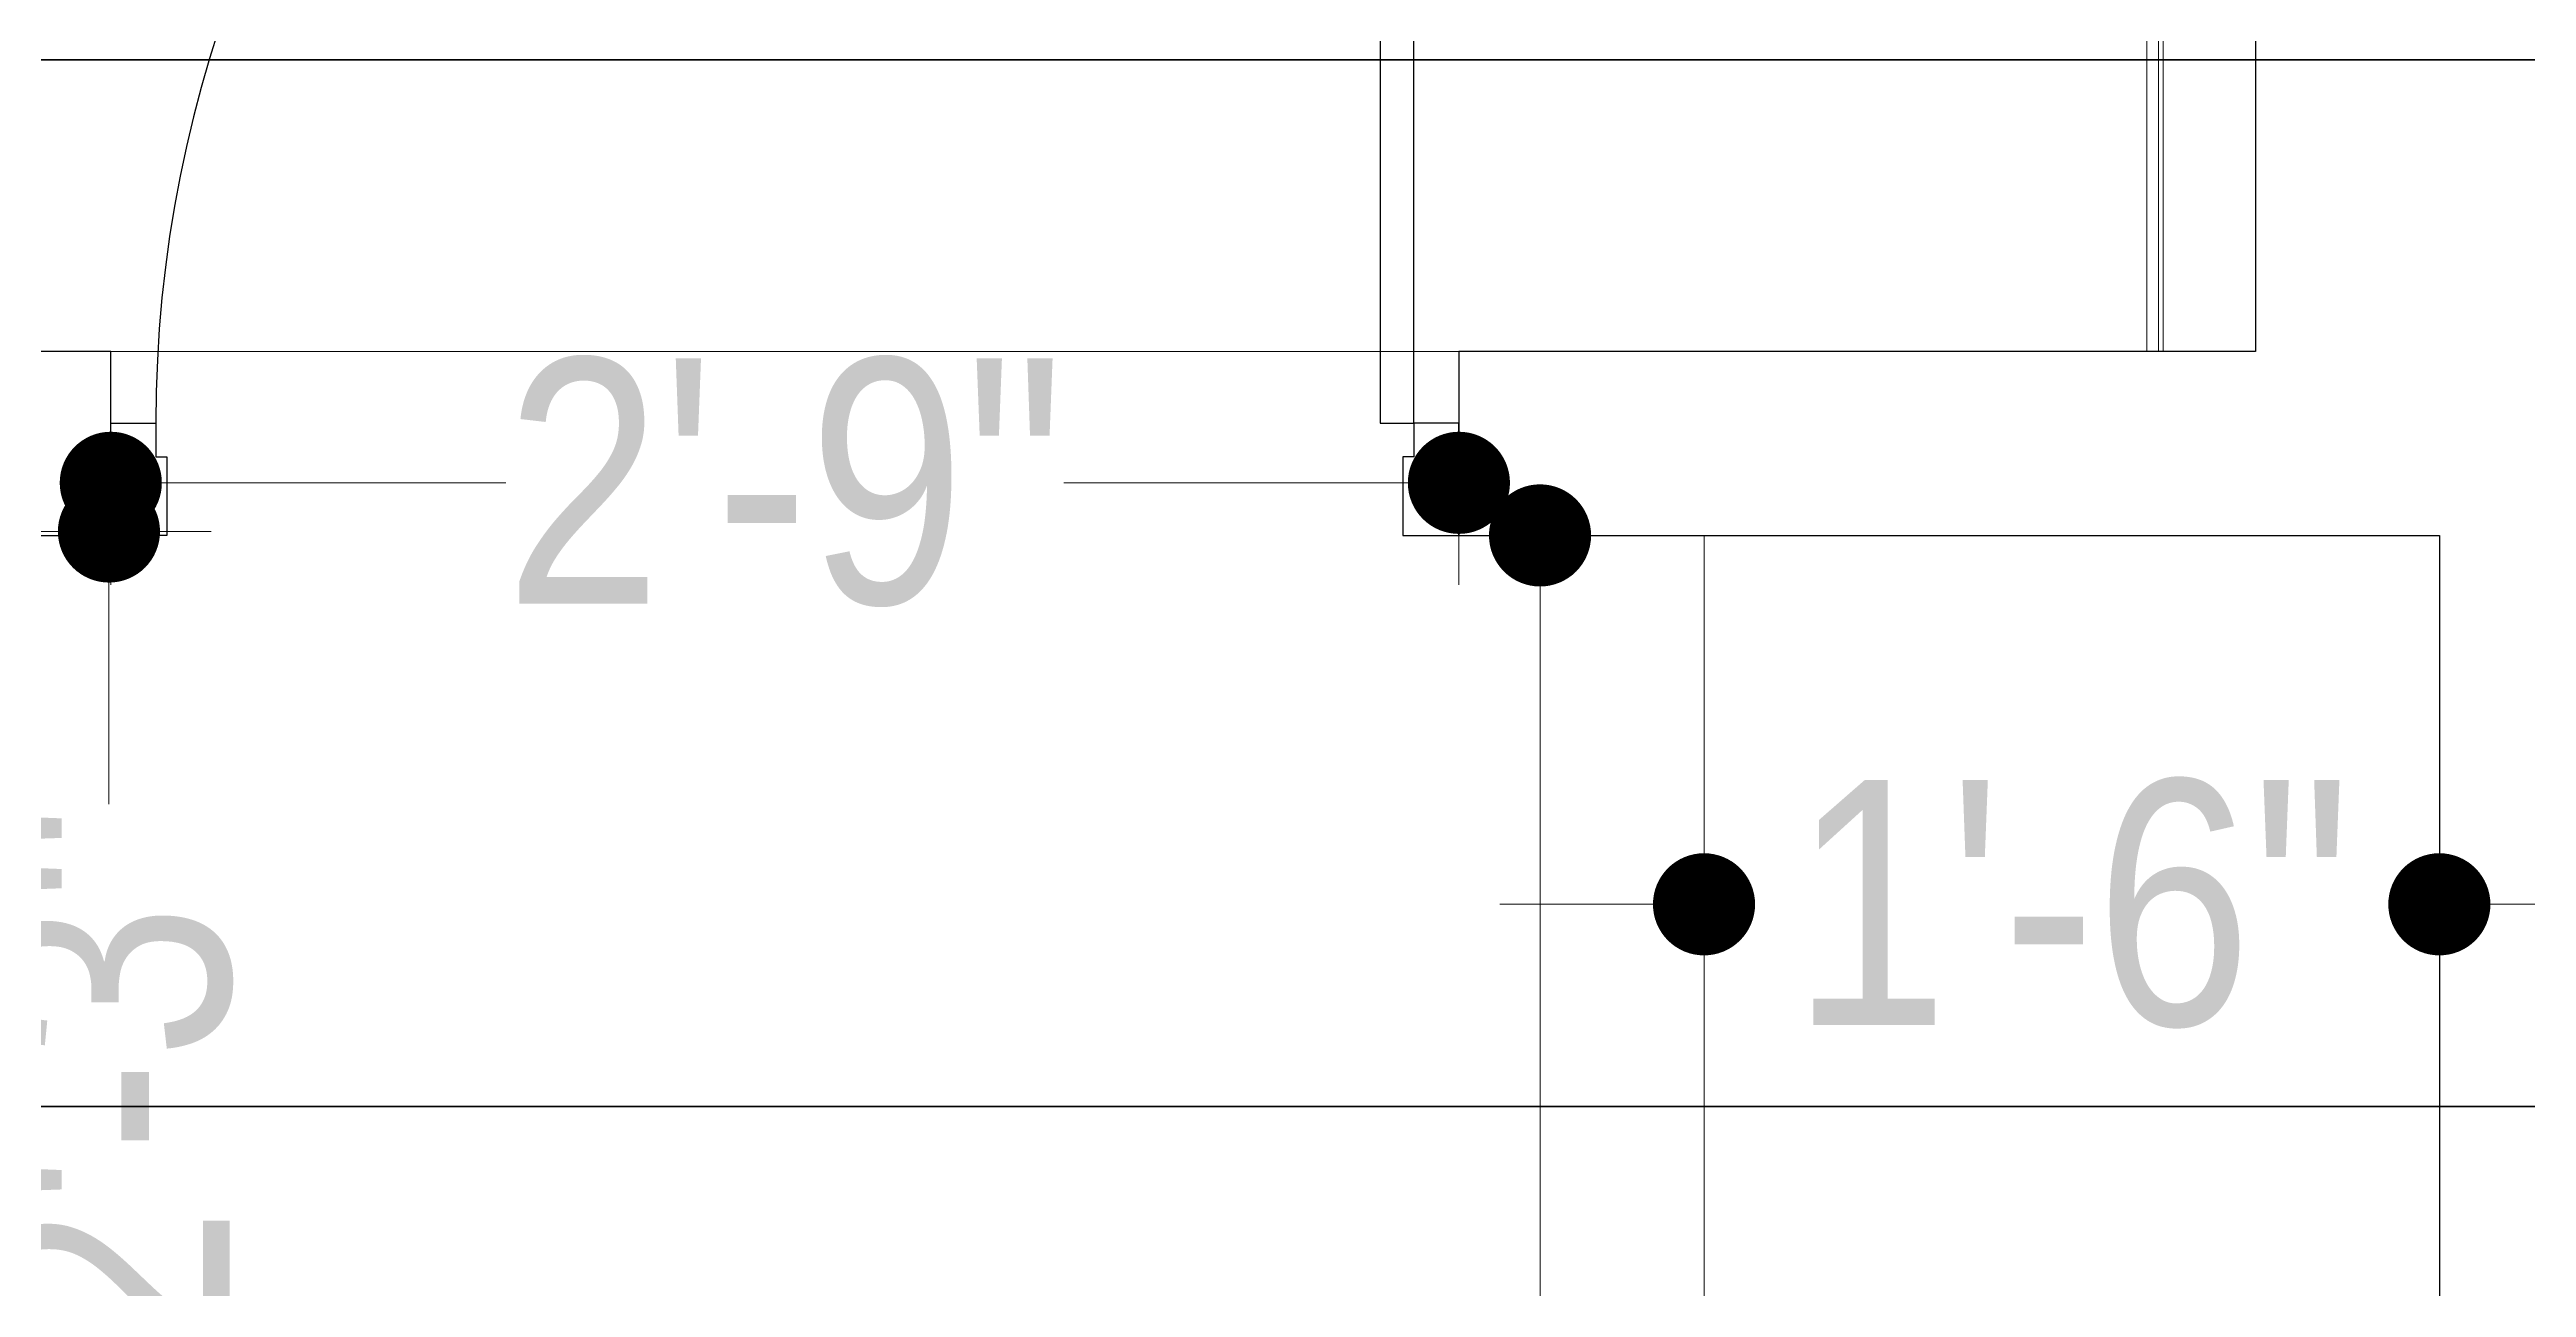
# Model space of a CAD drawing. Header units: millimetres. Extents: x 56222 to 154462, y -172610 to -121287.
# Drawn here: x 153070.4 to 153131, y -167845.8 to -167815.6 of the extents above; entities that cross this region are included whole.
import ezdxf

# ---------------------------------------------------------------- set-up
doc = ezdxf.new("R2010")
doc.units = ezdxf.units.MM
doc.header["$MEASUREMENT"] = 0
doc.header["$PDMODE"] = 35
doc.layers.get('Defpoints').update_dxf_attribs({"color": 220})
doc.layers.add('AR DOOR', color=40, linetype='Continuous')
doc.layers.add('AR ELE-5', color=134, linetype='Continuous')
for name, color, linetype, lineweight in [('ELEVATION ( SPIRAL STAIR )', 250, 'Continuous', 9), ('FIRST FLOOR', 7, 'Continuous', 9), ('FIRST FLOOR_( PLine )_', 251, 'Continuous', 30), ('FURNITURE', 34, 'Continuous', 9)]:
    doc.layers.add(name, color=color, linetype=linetype, lineweight=lineweight)
doc.styles.add('Cn BT~6', font='swissc.ttf', dxfattribs={"height": 6})
doc.dimstyles.new('Cn BT~6', dxfattribs={"dimtxt": 0.18, "dimasz": 2.5, "dimexe": 2.5, "dimexo": 0, "dimgap": 0.09, "dimtad": 0, "dimdec": 3, "dimzin": 3, "dimdsep": 46, "dimlunit": 4, "dimtxsty": 'Cn BT~6', "dimblk": 'DOT', "dimcen": 0.09, "dimdle": 2, "dimclrd": 250, "dimclre": 250, "dimclrt": 5, "dimadec": 0, "dimazin": 0, "dimtfac": 0.75, "dimtdec": 3, "dimtofl": 0, "dimtmove": 0, "dimatfit": 3, "dimfxl": 1, "dimtolj": 1, "dimtzin": 0, "dimlwd": 15, "dimlwe": 15, "dimarcsym": 0})

# ---------------------------------------------------------------- blocks, each defined once
blk = doc.blocks.new('*U140')
for points in [[(0, 0), (0, 1120), (-30, 1120), (-30, 0)], [(40, 0), (0, 0), (0, -30), (-10, -30), (-10, -100), (40, -100)], [(-1160, 0), (-1120, 0), (-1120, -30), (-1110, -30), (-1110, -100), (-1160, -100)]]:
    blk.add_lwpolyline(points, close=True)
at = {"layer": 'AR ELE-5', "linetype": 'ByBlock', "ltscale": 15}
blk.add_arc((1.6, -0.7), 1121.6, 92.373, 179.9653, dxfattribs=at)
blk = doc.blocks.new('_Dot')
at = {"color": 0, "linetype": 'ByBlock', "lineweight": -2}
blk.add_line((-0.5, 0), (-1, 0), dxfattribs=at)
at = {"color": 0, "linetype": 'ByBlock', "const_width": 0.5}
blk.add_lwpolyline([(-0.25, 0, 1), (0.25, 0, 1)], format="xyb", close=True, dxfattribs=at)
blk = doc.blocks.new('*D153')
at = {"layer": 'Defpoints', "color": 0, "transparency": 16777216}
for p in [(153110.914, -167836.469), (153128.914, -167836.469), (153128.914, -167836.469)]:
    blk.add_point(p, dxfattribs=at)
at = {"layer": 'ELEVATION ( SPIRAL STAIR )', "color": 250, "lineweight": 15, "transparency": 16777216}
for p, q in [((153110.914, -167836.469), (153110.914, -167833.969)), ((153128.914, -167836.469), (153128.914, -167833.969)), ((153108.414, -167836.469), (153105.914, -167836.469)), ((153131.414, -167836.469), (153133.914, -167836.469))]:
    blk.add_line(p, q, dxfattribs=at)
at = {"layer": 'ELEVATION ( SPIRAL STAIR )', "color": 250, "lineweight": 15, "transparency": 16777216, "xscale": 2.5, "yscale": 2.5, "zscale": 2.5}
blk.add_blockref('_Dot', (153110.914, -167836.469), dxfattribs=at)
at = {"layer": 'ELEVATION ( SPIRAL STAIR )', "color": 250, "lineweight": 15, "transparency": 16777216, "xscale": 2.5, "yscale": 2.5, "zscale": 2.5, "rotation": 180}
blk.add_blockref('_Dot', (153128.914, -167836.469), dxfattribs=at)
at = {"layer": 'ELEVATION ( SPIRAL STAIR )', "color": 5, "transparency": 16777216, "insert": (153119.914, -167836.469), "char_height": 6, "attachment_point": 5, "style": 'Cn BT~6'}
blk.add_mtext('\\A1;1\'-6"', dxfattribs=at)
blk = doc.blocks.new('*D154')
at = {"layer": 'Defpoints', "color": 0, "transparency": 16777216}
for p in [(153110.914, -167827.442), (153106.9, -167884.442), (153115.304, -167884.442)]:
    blk.add_point(p, dxfattribs=at)
at = {"layer": 'ELEVATION ( SPIRAL STAIR )', "color": 250, "lineweight": 15, "transparency": 16777216}
for p, q in [((153110.914, -167827.442), (153104.4, -167827.442)), ((153106.9, -167829.942), (153106.9, -167849.045)), ((153106.9, -167881.942), (153106.9, -167862.838)), ((153115.304, -167884.442), (153104.4, -167884.442))]:
    blk.add_line(p, q, dxfattribs=at)
at = {"layer": 'ELEVATION ( SPIRAL STAIR )', "color": 250, "lineweight": 15, "transparency": 16777216, "xscale": 2.5, "yscale": 2.5, "zscale": 2.5}
for p, rotation in [((153106.9, -167827.442), 90), ((153106.9, -167884.442), 270)]:
    blk.add_blockref('_Dot', p, dxfattribs=dict(at, rotation=rotation))
at = {"layer": 'ELEVATION ( SPIRAL STAIR )', "color": 5, "transparency": 16777216, "insert": (153106.9, -167855.942), "char_height": 6, "attachment_point": 5, "rotation": 90, "style": 'Cn BT~6'}
blk.add_mtext('\\A1;4\'-9"', dxfattribs=at)
blk = doc.blocks.new('*D145')
at = {"layer": 'Defpoints', "color": 0, "transparency": 16777216}
for p in [(153066.161, -167827.346), (153071.869, -167827.346), (153066.161, -167854.346)]:
    blk.add_point(p, dxfattribs=at)
at = {"layer": 'ELEVATION ( SPIRAL STAIR )', "color": 250, "lineweight": 15, "transparency": 16777216}
for p, q in [((153066.161, -167827.346), (153074.369, -167827.346)), ((153071.869, -167829.846), (153071.869, -167834.018)), ((153071.869, -167851.846), (153071.869, -167847.674)), ((153066.161, -167854.346), (153074.369, -167854.346))]:
    blk.add_line(p, q, dxfattribs=at)
at = {"layer": 'ELEVATION ( SPIRAL STAIR )', "color": 250, "lineweight": 15, "transparency": 16777216, "xscale": 2.5, "yscale": 2.5, "zscale": 2.5}
for p, rotation in [((153071.869, -167827.346), 90), ((153071.869, -167854.346), 270)]:
    blk.add_blockref('_Dot', p, dxfattribs=dict(at, rotation=rotation))
at = {"layer": 'ELEVATION ( SPIRAL STAIR )', "color": 5, "transparency": 16777216, "insert": (153071.869, -167840.846), "char_height": 6, "attachment_point": 5, "rotation": 90, "style": 'Cn BT~6'}
blk.add_mtext('\\A1;2\'-3"', dxfattribs=at)
blk = doc.blocks.new('*D147')
at = {"layer": 'Defpoints', "color": 0, "transparency": 16777216}
for p in [(153071.914, -167824.692), (153104.914, -167825.192), (153104.914, -167826.155)]:
    blk.add_point(p, dxfattribs=at)
at = {"layer": 'ELEVATION ( SPIRAL STAIR )', "color": 250, "lineweight": 15, "transparency": 16777216}
for p, q in [((153071.914, -167824.692), (153071.914, -167828.655)), ((153104.914, -167825.192), (153104.914, -167828.655)), ((153074.414, -167826.155), (153081.586, -167826.155)), ((153102.414, -167826.155), (153095.243, -167826.155))]:
    blk.add_line(p, q, dxfattribs=at)
at = {"layer": 'ELEVATION ( SPIRAL STAIR )', "color": 250, "lineweight": 15, "transparency": 16777216, "xscale": 2.5, "yscale": 2.5, "zscale": 2.5, "rotation": 180}
blk.add_blockref('_Dot', (153071.914, -167826.155), dxfattribs=at)
at = {"layer": 'ELEVATION ( SPIRAL STAIR )', "color": 250, "lineweight": 15, "transparency": 16777216, "xscale": 2.5, "yscale": 2.5, "zscale": 2.5}
blk.add_blockref('_Dot', (153104.914, -167826.155), dxfattribs=at)
at = {"layer": 'ELEVATION ( SPIRAL STAIR )', "color": 5, "transparency": 16777216, "insert": (153088.414, -167826.155), "char_height": 6, "attachment_point": 5, "style": 'Cn BT~6'}
blk.add_mtext('\\A1;2\'-9"', dxfattribs=at)

msp = doc.modelspace()

# ---------------------------------------------------------------- linework, layer by layer
at = {"layer": 'ELEVATION ( SPIRAL STAIR )', "color": 6, "lineweight": 35}
msp.add_lwpolyline([(153064.3759, -167815.8034), (153135.4166, -167815.8034), (153135.4166, -167841.4134), (153064.3759, -167841.4134)], close=True, dxfattribs=at)
at = {"layer": 'FIRST FLOOR'}
for p, q in [((153124.4144, -167822.9417), (153124.4144, -167747.9417)), ((152969.9144, -167822.9417), (153124.4144, -167822.9417)), ((153071.9144, -167827.4417), (153071.9144, -167822.9417)), ((153104.9144, -167827.4417), (153104.9144, -167822.9417)), ((152969.9144, -167827.4417), (153071.9144, -167827.4417)), ((153104.9144, -167827.4417), (153128.9144, -167827.4417)), ((153128.9144, -167827.4417), (153128.9144, -167903.9417))]:
    msp.add_line(p, q, dxfattribs=at)
at = {"layer": 'FIRST FLOOR_( PLine )_'}
for p, q in [((153124.4144, -167747.9417), (153124.4144, -167822.9417)), ((153124.4144, -167822.9417), (153104.9144, -167822.9417)), ((153104.9144, -167822.9417), (153104.9144, -167827.4417)), ((153104.9144, -167827.4417), (153128.9144, -167827.4417)), ((153128.9144, -167827.4417), (153128.9144, -167903.9417))]:
    msp.add_line(p, q, dxfattribs=at)
msp.add_lwpolyline([(153071.9144, -167822.9417), (152969.9144, -167822.9417), (152969.9144, -167827.4417), (153071.9144, -167827.4417)], close=True, dxfattribs=at)
at = {"layer": 'FURNITURE'}
msp.add_line((153110.9144, -167827.4417), (153110.9144, -167881.4417), dxfattribs=at)
for points in [[(153121.7544, -167776.4417), (153121.7544, -167822.9417), (153124.4144, -167822.9417), (153124.4144, -167776.4417), (153121.7544, -167776.4417), (153121.7544, -167822.9417)], [(153122.0422, -167776.4417), (153122.0422, -167822.9417), (153124.4144, -167822.9417)], [(153122.1557, -167776.4417), (153122.1557, -167822.9417), (153124.4144, -167822.9417)]]:
    msp.add_lwpolyline(points, dxfattribs=at)

# ---------------------------------------------------------------- block references
at = {"layer": 'AR DOOR', "linetype": 'ByBlock', "lineweight": -2, "extrusion": (0, 0, -1), "xscale": -0.02750000000004277, "yscale": 0.02750000000004277, "zscale": -0.02750000000004277}
msp.add_blockref('*U140', (-153103.8144, -167824.6917), dxfattribs=at)

# ---------------------------------------------------------------- dimensions: what is measured, and where the dimension line sits
at = {"layer": 'ELEVATION ( SPIRAL STAIR )', "color": 5}
for base, p1, p2, picture, middle in [((153104.9144, -167826.155), (153071.9144, -167824.6917), (153104.9144, -167825.1917), '*D147', (153088.4144, -167826.155)), ((153128.9144, -167836.4688), (153110.9144, -167836.4688), (153128.9144, -167836.4688), '*D153', (153119.9144, -167836.4688))]:
    dim = msp.add_linear_dim(base=base, p1=p1, p2=p2, dimstyle='Cn BT~6', dxfattribs=at)
    dim.commit()
    dim.dimension.update_dxf_attribs({"geometry": picture, "text_midpoint": middle})
for base, p1, p2, picture, middle in [((153071.869, -167827.3461), (153066.1607, -167854.3461), (153066.1607, -167827.3461), '*D145', (153071.869, -167840.8461)), ((153106.9, -167884.4417), (153110.9144, -167827.4417), (153115.3039, -167884.4417), '*D154', (153106.9, -167855.9417))]:
    dim = msp.add_linear_dim(base=base, p1=p1, p2=p2, angle=90, dimstyle='Cn BT~6', dxfattribs=at)
    dim.commit()
    dim.dimension.update_dxf_attribs({"geometry": picture, "text_midpoint": middle})

doc.saveas('drawing.dxf')
